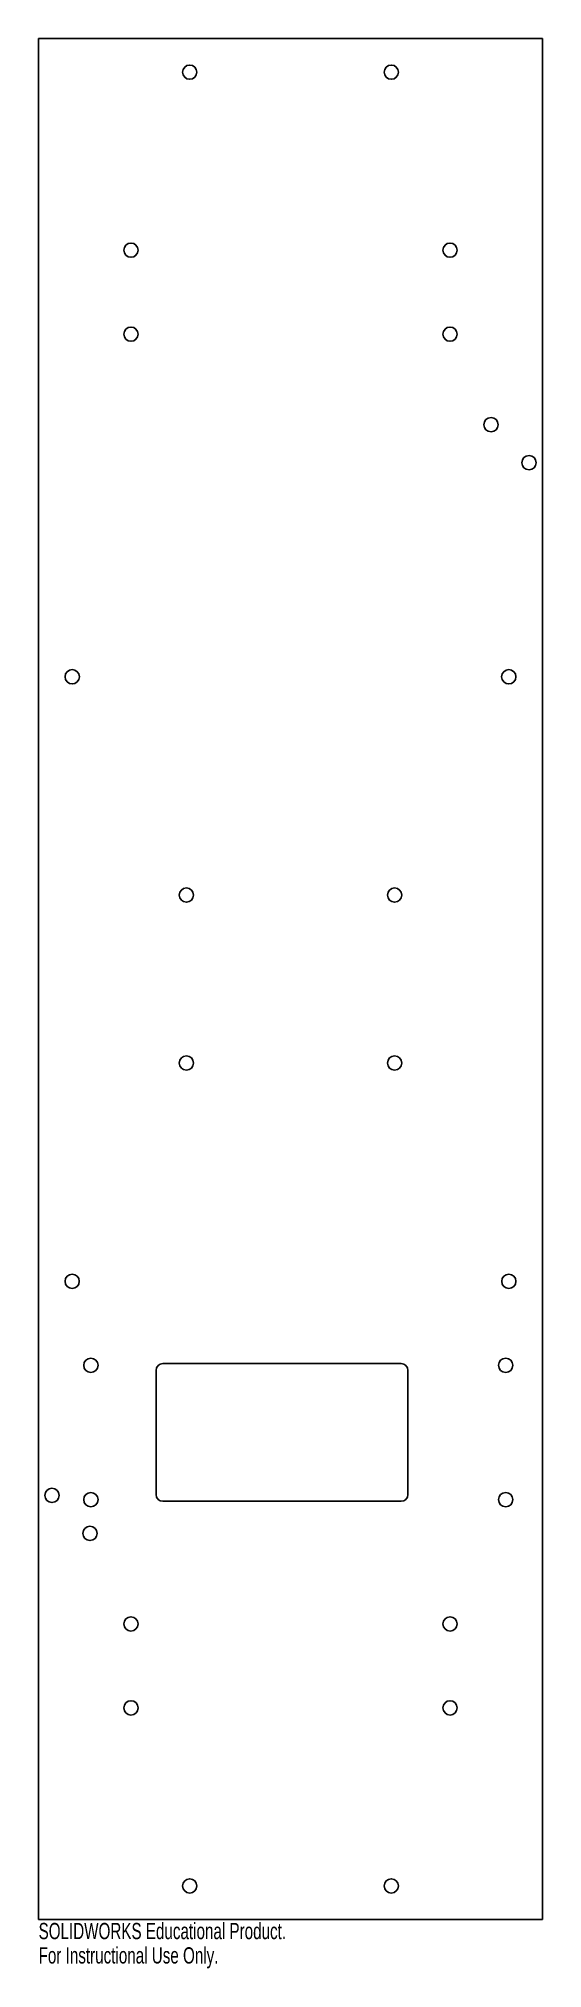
# Model space of a CAD drawing. Header units: millimetres. Extents: x -75 to 75, y -295 to 280.
import ezdxf

# ---------------------------------------------------------------- set-up
doc = ezdxf.new("R2010")
doc.units = ezdxf.units.MM
doc.styles.add('SLDTEXTSTYLE0', font='TXT', dxfattribs={"width": 0.7})

msp = doc.modelspace()

# ---------------------------------------------------------------- linework, layer by layer
at = {"color": 7, "linetype": 'Continuous', "lineweight": 25}
for p, q in [((-75, -280), (-75, 280)), ((-75, 280), (75, 280)), ((75, 280), (75, -280)), ((32.97, -114.5), (-38.03, -114.5)), ((-40.03, -116.5), (-40.03, -153.5)), ((34.97, -153.5), (34.97, -116.5)), ((-38.03, -155.5), (32.97, -155.5)), ((75, -280), (-75, -280))]:
    msp.add_line(p, q, dxfattribs=at)
for centre, radius in [((-30, 270), 2.12), ((30, 270), 2.12), ((-47.5, 217), 2.12), ((47.5, 217), 2.12), ((-47.5, 192), 2.12), ((47.5, 192), 2.12), ((59.7, 165.05), 2.12), ((71.01, 153.74), 2.12), ((-65, 90), 2.13), ((65, 90), 2.13), ((-31, 25), 2.12), ((31, 25), 2.12), ((-31, -25), 2.12), ((31, -25), 2.12), ((-65, -90), 2.12), ((65, -90), 2.12), ((-59.43, -115), 2.12), ((64.07, -115), 2.12), ((-71.01, -153.74), 2.12), ((-59.43, -155), 2.12), ((64.07, -155), 2.12), ((-59.7, -165.05), 2.12), ((-47.5, -192), 2.12), ((47.5, -192), 2.12), ((-47.5, -217), 2.13), ((47.5, -217), 2.12), ((-30, -270), 2.12), ((30, -270), 2.12)]:
    msp.add_circle(centre, radius, dxfattribs=at)
for centre, start, end in [((-38.03, -116.5), 90, 180), ((32.97, -116.5), 0, 90), ((-38.03, -153.5), 180, 270), ((32.97, -153.5), 270, 0)]:
    msp.add_arc(centre, 2, start, end, dxfattribs=at)

# ---------------------------------------------------------------- texts
at = {"color": 7, "linetype": 'Continuous', "char_height": 4.8336, "attachment_point": 1, "style": 'SLDTEXTSTYLE0'}
for s, insert in [('SOLIDWORKS Educational Product.', (-75, -281.02)), ('For Instructional Use Only.', (-75, -288.27))]:
    msp.add_mtext(s, dxfattribs=dict(at, insert=insert))

doc.saveas('drawing.dxf')
